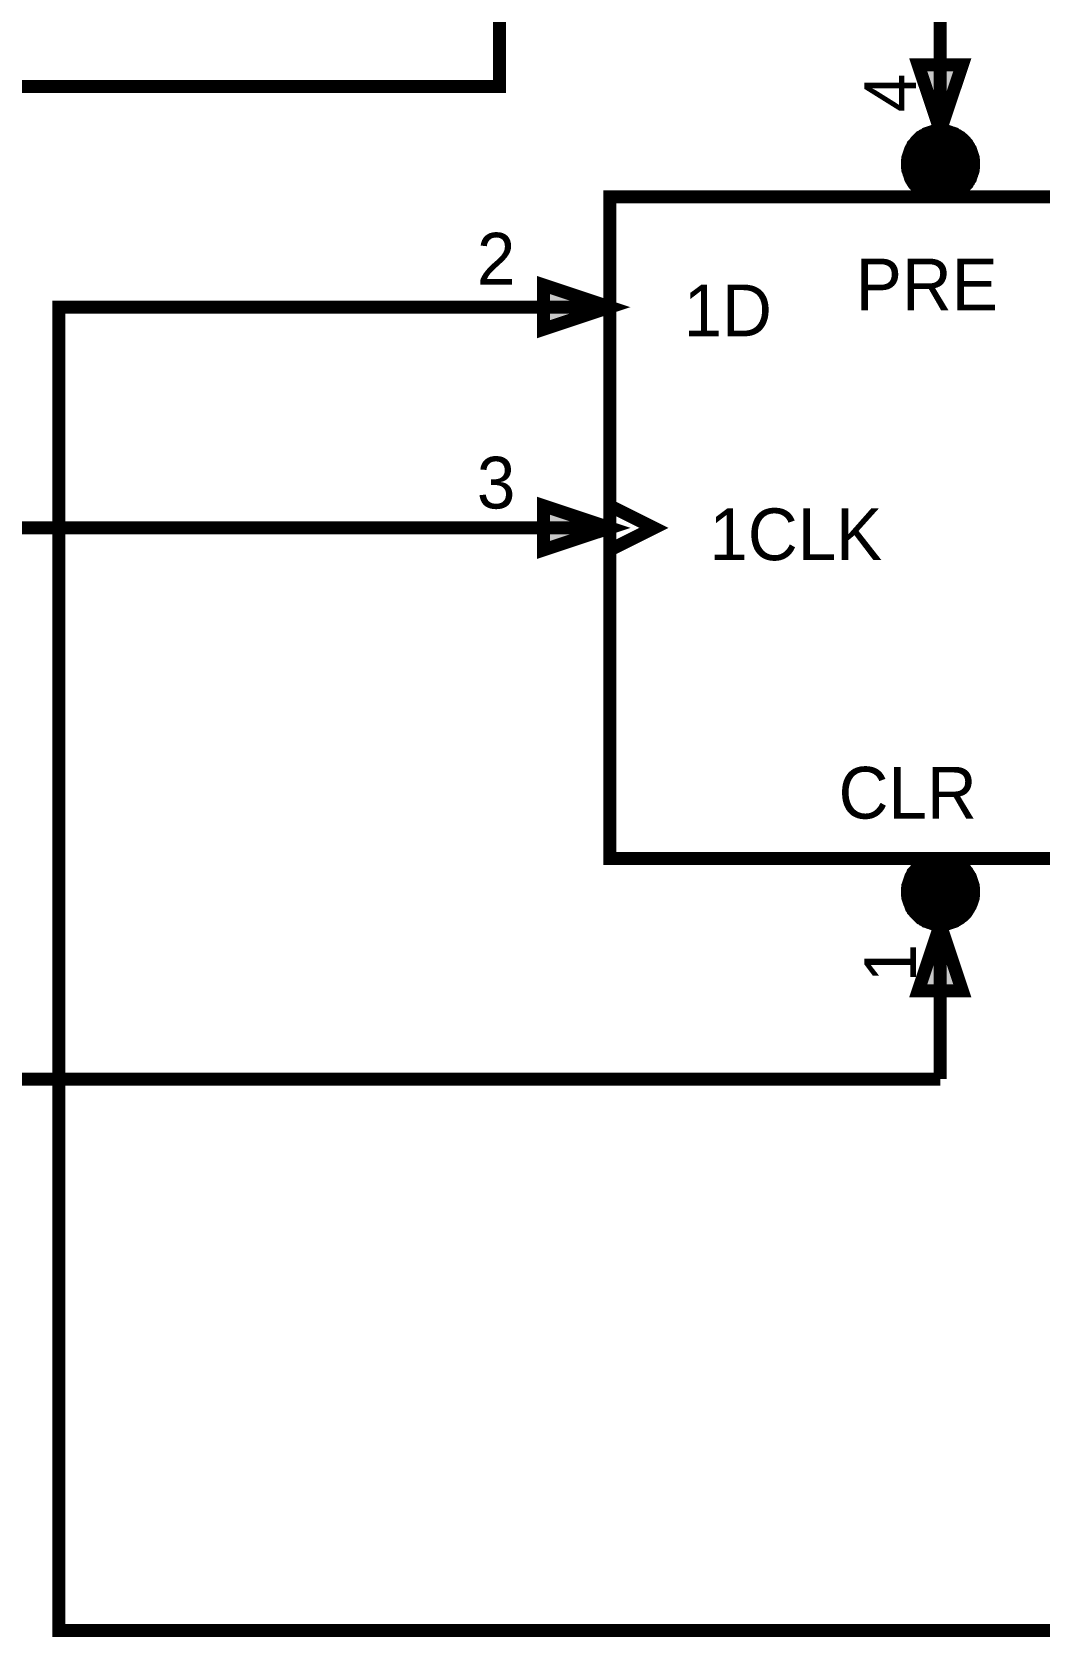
# Model space of a CAD drawing. Header units: inches. Extents: x 0 to 569, y 0 to 432.
# Drawn here: x 184.81 to 208.04, y 78.58 to 115.55 of the extents above; entities that cross this region are included whole.
import ezdxf

# ---------------------------------------------------------------- set-up
doc = ezdxf.new("R2010")
doc.units = ezdxf.units.IN
doc.layers.add('Sheet', color=255, linetype='Continuous')

msp = doc.modelspace()

# ---------------------------------------------------------------- linework, layer by layer
at = {"layer": 'Sheet'}
for points in [[(193.042, 104.13, 0.3, 0.3, 0), (167.642, 104.13, 0.3, 0.3, 0), (167.642, 114.3, 0.3, 0.3, 0), (195.585, 114.3, 0.3, 0.3, 0), (195.585, 132.073, 0.3, 0.3, 0)], [(154.942, 119.373, 0.3, 0.3, 0), (154.942, 91.43, 0.3, 0.3, 0), (167.642, 91.43, 0.3, 0.3, 0), (205.742, 91.43, 0.3, 0.3, 0)], [(205.742, 111.758, 0.3, 0.3, 0), (205.742, 116.83, 0.3, 0.3, 0)], [(205.742, 113.283, 0.3, 0.3, 0), (205.705, 113.283, 0.3, 0.3, 0), (205.668, 113.283, 0.3, 0.3, 0), (205.631, 113.271, 0.3, 0.3, 0), (205.594, 113.271, 0.3, 0.3, 0), (205.556, 113.258, 0.3, 0.3, 0), (205.519, 113.246, 0.3, 0.3, 0), (205.482, 113.233, 0.3, 0.3, 0), (205.445, 113.221, 0.3, 0.3, 0), (205.408, 113.209, 0.3, 0.3, 0), (205.383, 113.184, 0.3, 0.3, 0), (205.346, 113.171, 0.3, 0.3, 0), (205.321, 113.147, 0.3, 0.3, 0), (205.284, 113.134, 0.3, 0.3, 0), (205.259, 113.109, 0.3, 0.3, 0), (205.234, 113.085, 0.3, 0.3, 0), (205.209, 113.06, 0.3, 0.3, 0), (205.184, 113.035, 0.3, 0.3, 0), (205.16, 112.998, 0.3, 0.3, 0), (205.135, 112.973, 0.3, 0.3, 0), (205.11, 112.948, 0.3, 0.3, 0), (205.098, 112.911, 0.3, 0.3, 0), (205.073, 112.874, 0.3, 0.3, 0), (205.06, 112.849, 0.3, 0.3, 0), (205.048, 112.812, 0.3, 0.3, 0), (205.036, 112.775, 0.3, 0.3, 0), (205.023, 112.737, 0.3, 0.3, 0), (205.011, 112.7, 0.3, 0.3, 0), (204.998, 112.663, 0.3, 0.3, 0), (204.998, 112.626, 0.3, 0.3, 0), (204.986, 112.588, 0.3, 0.3, 0), (204.986, 112.551, 0.3, 0.3, 0), (204.986, 112.514, 0.3, 0.3, 0)], [(204.986, 112.514, 0.0991, 0.0991, 0), (204.986, 112.551, 0.0991, 0.0991, 0), (204.986, 112.588, 0.0991, 0.0991, 0), (204.998, 112.626, 0.0991, 0.0991, 0), (204.998, 112.663, 0.0991, 0.0991, 0), (205.011, 112.7, 0.0991, 0.0991, 0), (205.023, 112.737, 0.0991, 0.0991, 0), (205.036, 112.775, 0.0991, 0.0991, 0), (205.048, 112.812, 0.0991, 0.0991, 0), (205.06, 112.849, 0.0991, 0.0991, 0), (205.073, 112.874, 0.0991, 0.0991, 0), (205.098, 112.911, 0.0991, 0.0991, 0), (205.11, 112.948, 0.0991, 0.0991, 0), (205.135, 112.973, 0.0991, 0.0991, 0), (205.16, 112.998, 0.0991, 0.0991, 0), (205.184, 113.035, 0.0991, 0.0991, 0), (205.209, 113.06, 0.0991, 0.0991, 0), (205.234, 113.085, 0.0991, 0.0991, 0), (205.259, 113.109, 0.0991, 0.0991, 0), (205.284, 113.134, 0.0991, 0.0991, 0), (205.321, 113.147, 0.0991, 0.0991, 0), (205.346, 113.171, 0.0991, 0.0991, 0), (205.383, 113.184, 0.0991, 0.0991, 0), (205.408, 113.209, 0.0991, 0.0991, 0), (205.445, 113.221, 0.0991, 0.0991, 0), (205.482, 113.233, 0.0991, 0.0991, 0), (205.519, 113.246, 0.0991, 0.0991, 0), (205.556, 113.258, 0.0991, 0.0991, 0), (205.594, 113.271, 0.0991, 0.0991, 0), (205.631, 113.271, 0.0991, 0.0991, 0), (205.668, 113.283, 0.0991, 0.0991, 0), (205.705, 113.283, 0.0991, 0.0991, 0), (205.742, 113.283, 0.0991, 0.0991, 0)], [(206.511, 112.514, 0.3, 0.3, 0), (206.511, 112.551, 0.3, 0.3, 0), (206.511, 112.588, 0.3, 0.3, 0), (206.499, 112.626, 0.3, 0.3, 0), (206.499, 112.663, 0.3, 0.3, 0), (206.487, 112.7, 0.3, 0.3, 0), (206.474, 112.737, 0.3, 0.3, 0), (206.462, 112.775, 0.3, 0.3, 0), (206.449, 112.812, 0.3, 0.3, 0), (206.437, 112.849, 0.3, 0.3, 0), (206.412, 112.874, 0.3, 0.3, 0), (206.4, 112.911, 0.3, 0.3, 0), (206.375, 112.948, 0.3, 0.3, 0), (206.363, 112.973, 0.3, 0.3, 0), (206.338, 112.998, 0.3, 0.3, 0), (206.313, 113.035, 0.3, 0.3, 0), (206.288, 113.06, 0.3, 0.3, 0), (206.263, 113.085, 0.3, 0.3, 0), (206.226, 113.109, 0.3, 0.3, 0), (206.201, 113.134, 0.3, 0.3, 0), (206.177, 113.147, 0.3, 0.3, 0), (206.139, 113.171, 0.3, 0.3, 0), (206.102, 113.184, 0.3, 0.3, 0), (206.077, 113.209, 0.3, 0.3, 0), (206.04, 113.221, 0.3, 0.3, 0), (206.003, 113.233, 0.3, 0.3, 0), (205.966, 113.246, 0.3, 0.3, 0), (205.929, 113.258, 0.3, 0.3, 0), (205.891, 113.271, 0.3, 0.3, 0), (205.854, 113.271, 0.3, 0.3, 0), (205.817, 113.283, 0.3, 0.3, 0), (205.78, 113.283, 0.3, 0.3, 0), (205.742, 113.283, 0.3, 0.3, 0)], [(205.742, 113.283, 0.0991, 0.0991, 0), (205.742, 113.283, 0.0991, 0.0991, 0)], [(205.742, 113.283, 0.0991, 0.0991, 0), (205.78, 113.283, 0.0991, 0.0991, 0), (205.817, 113.283, 0.0991, 0.0991, 0), (205.854, 113.271, 0.0991, 0.0991, 0), (205.891, 113.271, 0.0991, 0.0991, 0), (205.929, 113.258, 0.0991, 0.0991, 0), (205.966, 113.246, 0.0991, 0.0991, 0), (206.003, 113.233, 0.0991, 0.0991, 0), (206.04, 113.221, 0.0991, 0.0991, 0), (206.077, 113.209, 0.0991, 0.0991, 0), (206.102, 113.184, 0.0991, 0.0991, 0), (206.139, 113.171, 0.0991, 0.0991, 0), (206.177, 113.147, 0.0991, 0.0991, 0), (206.201, 113.134, 0.0991, 0.0991, 0), (206.226, 113.109, 0.0991, 0.0991, 0), (206.263, 113.085, 0.0991, 0.0991, 0), (206.288, 113.06, 0.0991, 0.0991, 0), (206.313, 113.035, 0.0991, 0.0991, 0), (206.338, 112.998, 0.0991, 0.0991, 0), (206.363, 112.973, 0.0991, 0.0991, 0), (206.375, 112.948, 0.0991, 0.0991, 0), (206.4, 112.911, 0.0991, 0.0991, 0), (206.412, 112.874, 0.0991, 0.0991, 0), (206.437, 112.849, 0.0991, 0.0991, 0), (206.449, 112.812, 0.0991, 0.0991, 0), (206.462, 112.775, 0.0991, 0.0991, 0), (206.474, 112.737, 0.0991, 0.0991, 0), (206.487, 112.7, 0.0991, 0.0991, 0), (206.499, 112.663, 0.0991, 0.0991, 0), (206.499, 112.626, 0.0991, 0.0991, 0), (206.511, 112.588, 0.0991, 0.0991, 0), (206.511, 112.551, 0.0991, 0.0991, 0), (206.511, 112.514, 0.0991, 0.0991, 0)], [(204.986, 112.514, 0.3, 0.3, 0), (204.986, 112.477, 0.3, 0.3, 0), (204.986, 112.44, 0.3, 0.3, 0), (204.998, 112.402, 0.3, 0.3, 0), (204.998, 112.365, 0.3, 0.3, 0), (205.011, 112.328, 0.3, 0.3, 0), (205.023, 112.291, 0.3, 0.3, 0), (205.036, 112.254, 0.3, 0.3, 0), (205.048, 112.216, 0.3, 0.3, 0), (205.06, 112.179, 0.3, 0.3, 0), (205.073, 112.154, 0.3, 0.3, 0), (205.098, 112.117, 0.3, 0.3, 0), (205.11, 112.092, 0.3, 0.3, 0), (205.135, 112.055, 0.3, 0.3, 0), (205.16, 112.03, 0.3, 0.3, 0), (205.184, 112.006, 0.3, 0.3, 0), (205.209, 111.981, 0.3, 0.3, 0), (205.234, 111.956, 0.3, 0.3, 0), (205.259, 111.931, 0.3, 0.3, 0), (205.284, 111.906, 0.3, 0.3, 0), (205.321, 111.882, 0.3, 0.3, 0), (205.346, 111.869, 0.3, 0.3, 0), (205.383, 111.844, 0.3, 0.3, 0), (205.408, 111.832, 0.3, 0.3, 0), (205.445, 111.82, 0.3, 0.3, 0), (205.482, 111.807, 0.3, 0.3, 0), (205.519, 111.795, 0.3, 0.3, 0), (205.556, 111.782, 0.3, 0.3, 0), (205.594, 111.77, 0.3, 0.3, 0), (205.631, 111.77, 0.3, 0.3, 0), (205.668, 111.758, 0.3, 0.3, 0), (205.705, 111.758, 0.3, 0.3, 0), (205.742, 111.758, 0.3, 0.3, 0)], [(205.742, 111.758, 0.0991, 0.0991, 0), (205.705, 111.758, 0.0991, 0.0991, 0), (205.668, 111.758, 0.0991, 0.0991, 0), (205.631, 111.77, 0.0991, 0.0991, 0), (205.594, 111.77, 0.0991, 0.0991, 0), (205.556, 111.782, 0.0991, 0.0991, 0), (205.519, 111.795, 0.0991, 0.0991, 0), (205.482, 111.807, 0.0991, 0.0991, 0), (205.445, 111.82, 0.0991, 0.0991, 0), (205.408, 111.832, 0.0991, 0.0991, 0), (205.383, 111.844, 0.0991, 0.0991, 0), (205.346, 111.869, 0.0991, 0.0991, 0), (205.321, 111.882, 0.0991, 0.0991, 0), (205.284, 111.906, 0.0991, 0.0991, 0), (205.259, 111.931, 0.0991, 0.0991, 0), (205.234, 111.956, 0.0991, 0.0991, 0), (205.209, 111.981, 0.0991, 0.0991, 0), (205.184, 112.006, 0.0991, 0.0991, 0), (205.16, 112.03, 0.0991, 0.0991, 0), (205.135, 112.055, 0.0991, 0.0991, 0), (205.11, 112.092, 0.0991, 0.0991, 0), (205.098, 112.117, 0.0991, 0.0991, 0), (205.073, 112.154, 0.0991, 0.0991, 0), (205.06, 112.179, 0.0991, 0.0991, 0), (205.048, 112.216, 0.0991, 0.0991, 0), (205.036, 112.254, 0.0991, 0.0991, 0), (205.023, 112.291, 0.0991, 0.0991, 0), (205.011, 112.328, 0.0991, 0.0991, 0), (204.998, 112.365, 0.0991, 0.0991, 0), (204.998, 112.402, 0.0991, 0.0991, 0), (204.986, 112.44, 0.0991, 0.0991, 0), (204.986, 112.477, 0.0991, 0.0991, 0), (204.986, 112.514, 0.0991, 0.0991, 0)], [(204.986, 112.514, 0.0991, 0.0991, 0), (204.986, 112.514, 0.0991, 0.0991, 0)], [(205.742, 111.758, 0.3, 0.3, 0), (205.78, 111.758, 0.3, 0.3, 0), (205.817, 111.758, 0.3, 0.3, 0), (205.854, 111.77, 0.3, 0.3, 0), (205.891, 111.77, 0.3, 0.3, 0), (205.929, 111.782, 0.3, 0.3, 0), (205.966, 111.795, 0.3, 0.3, 0), (206.003, 111.807, 0.3, 0.3, 0), (206.04, 111.82, 0.3, 0.3, 0), (206.077, 111.832, 0.3, 0.3, 0), (206.102, 111.844, 0.3, 0.3, 0), (206.139, 111.869, 0.3, 0.3, 0), (206.177, 111.882, 0.3, 0.3, 0), (206.201, 111.906, 0.3, 0.3, 0), (206.226, 111.931, 0.3, 0.3, 0), (206.263, 111.956, 0.3, 0.3, 0), (206.288, 111.981, 0.3, 0.3, 0), (206.313, 112.006, 0.3, 0.3, 0), (206.338, 112.03, 0.3, 0.3, 0), (206.363, 112.055, 0.3, 0.3, 0), (206.375, 112.092, 0.3, 0.3, 0), (206.4, 112.117, 0.3, 0.3, 0), (206.412, 112.154, 0.3, 0.3, 0), (206.437, 112.179, 0.3, 0.3, 0), (206.449, 112.216, 0.3, 0.3, 0), (206.462, 112.254, 0.3, 0.3, 0), (206.474, 112.291, 0.3, 0.3, 0), (206.487, 112.328, 0.3, 0.3, 0), (206.499, 112.365, 0.3, 0.3, 0), (206.499, 112.402, 0.3, 0.3, 0), (206.511, 112.44, 0.3, 0.3, 0), (206.511, 112.477, 0.3, 0.3, 0), (206.511, 112.514, 0.3, 0.3, 0)], [(206.511, 112.514, 0.0991, 0.0991, 0), (206.511, 112.477, 0.0991, 0.0991, 0), (206.511, 112.44, 0.0991, 0.0991, 0), (206.499, 112.402, 0.0991, 0.0991, 0), (206.499, 112.365, 0.0991, 0.0991, 0), (206.487, 112.328, 0.0991, 0.0991, 0), (206.474, 112.291, 0.0991, 0.0991, 0), (206.462, 112.254, 0.0991, 0.0991, 0), (206.449, 112.216, 0.0991, 0.0991, 0), (206.437, 112.179, 0.0991, 0.0991, 0), (206.412, 112.154, 0.0991, 0.0991, 0), (206.4, 112.117, 0.0991, 0.0991, 0), (206.375, 112.092, 0.0991, 0.0991, 0), (206.363, 112.055, 0.0991, 0.0991, 0), (206.338, 112.03, 0.0991, 0.0991, 0), (206.313, 112.006, 0.0991, 0.0991, 0), (206.288, 111.981, 0.0991, 0.0991, 0), (206.263, 111.956, 0.0991, 0.0991, 0), (206.226, 111.931, 0.0991, 0.0991, 0), (206.201, 111.906, 0.0991, 0.0991, 0), (206.177, 111.882, 0.0991, 0.0991, 0), (206.139, 111.869, 0.0991, 0.0991, 0), (206.102, 111.844, 0.0991, 0.0991, 0), (206.077, 111.832, 0.0991, 0.0991, 0), (206.04, 111.82, 0.0991, 0.0991, 0), (206.003, 111.807, 0.0991, 0.0991, 0), (205.966, 111.795, 0.0991, 0.0991, 0), (205.929, 111.782, 0.0991, 0.0991, 0), (205.891, 111.77, 0.0991, 0.0991, 0), (205.854, 111.77, 0.0991, 0.0991, 0), (205.817, 111.758, 0.0991, 0.0991, 0), (205.78, 111.758, 0.0991, 0.0991, 0), (205.742, 111.758, 0.0991, 0.0991, 0)], [(206.511, 112.514, 0.0991, 0.0991, 0), (206.511, 112.514, 0.0991, 0.0991, 0), (206.511, 112.514, 0.0991, 0.0991, 0), (206.511, 112.514, 0.0991, 0.0991, 0), (206.511, 112.514, 0.0991, 0.0991, 0), (206.511, 112.514, 0.0991, 0.0991, 0), (206.511, 112.514, 0.0991, 0.0991, 0), (206.511, 112.514, 0.0991, 0.0991, 0), (206.511, 112.514, 0.0991, 0.0991, 0), (206.511, 112.514, 0.0991, 0.0991, 0), (206.511, 112.514, 0.0991, 0.0991, 0), (206.511, 112.514, 0.0991, 0.0991, 0), (206.511, 112.514, 0.0991, 0.0991, 0), (206.511, 112.514, 0.0991, 0.0991, 0), (206.511, 112.514, 0.0991, 0.0991, 0), (206.511, 112.514, 0.0991, 0.0991, 0), (206.511, 112.514, 0.0991, 0.0991, 0), (206.511, 112.514, 0.0991, 0.0991, 0), (206.511, 112.514, 0.0991, 0.0991, 0), (206.511, 112.514, 0.0991, 0.0991, 0), (206.511, 112.514, 0.0991, 0.0991, 0), (206.511, 112.514, 0.0991, 0.0991, 0), (206.511, 112.514, 0.0991, 0.0991, 0), (206.511, 112.514, 0.0991, 0.0991, 0), (206.511, 112.514, 0.0991, 0.0991, 0), (206.511, 112.514, 0.0991, 0.0991, 0), (206.511, 112.514, 0.0991, 0.0991, 0), (206.511, 112.514, 0.0991, 0.0991, 0), (206.511, 112.514, 0.0991, 0.0991, 0), (206.511, 112.514, 0.0991, 0.0991, 0), (206.511, 112.514, 0.0991, 0.0991, 0), (206.511, 112.514, 0.0991, 0.0991, 0), (206.511, 112.514, 0.0991, 0.0991, 0)], [(206.511, 112.514, 0.0991, 0.0991, 0), (206.511, 112.514, 0.0991, 0.0991, 0)], [(193.042, 109.215, 0.3, 0.3, 0), (185.427, 109.215, 0.3, 0.3, 0), (185.427, 78.73, 0.3, 0.3, 0), (218.442, 78.73, 0.3, 0.3, 0), (218.442, 99.058, 0.3, 0.3, 0)], [(198.127, 109.215, 0.3, 0.3, 0), (193.042, 109.215, 0.3, 0.3, 0)], [(198.127, 104.639, 0.3, 0.3, 0), (199.144, 104.13, 0.3, 0.3, 0), (198.127, 103.622, 0.3, 0.3, 0)], [(198.127, 104.13, 0.3, 0.3, 0), (193.042, 104.13, 0.3, 0.3, 0)], [(205.742, 96.515, 0.3, 0.3, 0), (205.705, 96.515, 0.3, 0.3, 0), (205.668, 96.515, 0.3, 0.3, 0), (205.631, 96.503, 0.3, 0.3, 0), (205.594, 96.503, 0.3, 0.3, 0), (205.556, 96.49, 0.3, 0.3, 0), (205.519, 96.478, 0.3, 0.3, 0), (205.482, 96.465, 0.3, 0.3, 0), (205.445, 96.453, 0.3, 0.3, 0), (205.408, 96.441, 0.3, 0.3, 0), (205.383, 96.416, 0.3, 0.3, 0), (205.346, 96.403, 0.3, 0.3, 0), (205.321, 96.379, 0.3, 0.3, 0), (205.284, 96.366, 0.3, 0.3, 0), (205.259, 96.341, 0.3, 0.3, 0), (205.234, 96.317, 0.3, 0.3, 0), (205.209, 96.292, 0.3, 0.3, 0), (205.184, 96.267, 0.3, 0.3, 0), (205.16, 96.23, 0.3, 0.3, 0), (205.135, 96.205, 0.3, 0.3, 0), (205.11, 96.18, 0.3, 0.3, 0), (205.098, 96.143, 0.3, 0.3, 0), (205.073, 96.106, 0.3, 0.3, 0), (205.06, 96.081, 0.3, 0.3, 0), (205.048, 96.044, 0.3, 0.3, 0), (205.036, 96.007, 0.3, 0.3, 0), (205.023, 95.969, 0.3, 0.3, 0), (205.011, 95.932, 0.3, 0.3, 0), (204.998, 95.895, 0.3, 0.3, 0), (204.998, 95.858, 0.3, 0.3, 0), (204.986, 95.821, 0.3, 0.3, 0), (204.986, 95.783, 0.3, 0.3, 0), (204.986, 95.746, 0.3, 0.3, 0)], [(204.986, 95.746, 0.0991, 0.0991, 0), (204.986, 95.783, 0.0991, 0.0991, 0), (204.986, 95.821, 0.0991, 0.0991, 0), (204.998, 95.858, 0.0991, 0.0991, 0), (204.998, 95.895, 0.0991, 0.0991, 0), (205.011, 95.932, 0.0991, 0.0991, 0), (205.023, 95.969, 0.0991, 0.0991, 0), (205.036, 96.007, 0.0991, 0.0991, 0), (205.048, 96.044, 0.0991, 0.0991, 0), (205.06, 96.081, 0.0991, 0.0991, 0), (205.073, 96.106, 0.0991, 0.0991, 0), (205.098, 96.143, 0.0991, 0.0991, 0), (205.11, 96.18, 0.0991, 0.0991, 0), (205.135, 96.205, 0.0991, 0.0991, 0), (205.16, 96.23, 0.0991, 0.0991, 0), (205.184, 96.267, 0.0991, 0.0991, 0), (205.209, 96.292, 0.0991, 0.0991, 0), (205.234, 96.317, 0.0991, 0.0991, 0), (205.259, 96.341, 0.0991, 0.0991, 0), (205.284, 96.366, 0.0991, 0.0991, 0), (205.321, 96.379, 0.0991, 0.0991, 0), (205.346, 96.403, 0.0991, 0.0991, 0), (205.383, 96.416, 0.0991, 0.0991, 0), (205.408, 96.441, 0.0991, 0.0991, 0), (205.445, 96.453, 0.0991, 0.0991, 0), (205.482, 96.465, 0.0991, 0.0991, 0), (205.519, 96.478, 0.0991, 0.0991, 0), (205.556, 96.49, 0.0991, 0.0991, 0), (205.594, 96.503, 0.0991, 0.0991, 0), (205.631, 96.503, 0.0991, 0.0991, 0), (205.668, 96.515, 0.0991, 0.0991, 0), (205.705, 96.515, 0.0991, 0.0991, 0), (205.742, 96.515, 0.0991, 0.0991, 0)], [(205.742, 96.515, 0.3, 0.3, 0), (205.742, 91.43, 0.3, 0.3, 0)], [(206.511, 95.746, 0.3, 0.3, 0), (206.511, 95.783, 0.3, 0.3, 0), (206.511, 95.821, 0.3, 0.3, 0), (206.499, 95.858, 0.3, 0.3, 0), (206.499, 95.895, 0.3, 0.3, 0), (206.487, 95.932, 0.3, 0.3, 0), (206.474, 95.969, 0.3, 0.3, 0), (206.462, 96.007, 0.3, 0.3, 0), (206.449, 96.044, 0.3, 0.3, 0), (206.437, 96.081, 0.3, 0.3, 0), (206.412, 96.106, 0.3, 0.3, 0), (206.4, 96.143, 0.3, 0.3, 0), (206.375, 96.18, 0.3, 0.3, 0), (206.363, 96.205, 0.3, 0.3, 0), (206.338, 96.23, 0.3, 0.3, 0), (206.313, 96.267, 0.3, 0.3, 0), (206.288, 96.292, 0.3, 0.3, 0), (206.263, 96.317, 0.3, 0.3, 0), (206.226, 96.341, 0.3, 0.3, 0), (206.201, 96.366, 0.3, 0.3, 0), (206.177, 96.379, 0.3, 0.3, 0), (206.139, 96.403, 0.3, 0.3, 0), (206.102, 96.416, 0.3, 0.3, 0), (206.077, 96.441, 0.3, 0.3, 0), (206.04, 96.453, 0.3, 0.3, 0), (206.003, 96.465, 0.3, 0.3, 0), (205.966, 96.478, 0.3, 0.3, 0), (205.929, 96.49, 0.3, 0.3, 0), (205.891, 96.503, 0.3, 0.3, 0), (205.854, 96.503, 0.3, 0.3, 0), (205.817, 96.515, 0.3, 0.3, 0), (205.78, 96.515, 0.3, 0.3, 0), (205.742, 96.515, 0.3, 0.3, 0)], [(205.742, 96.515, 0.0991, 0.0991, 0), (205.742, 96.515, 0.0991, 0.0991, 0)], [(205.742, 96.515, 0.0991, 0.0991, 0), (205.78, 96.515, 0.0991, 0.0991, 0), (205.817, 96.515, 0.0991, 0.0991, 0), (205.854, 96.503, 0.0991, 0.0991, 0), (205.891, 96.503, 0.0991, 0.0991, 0), (205.929, 96.49, 0.0991, 0.0991, 0), (205.966, 96.478, 0.0991, 0.0991, 0), (206.003, 96.465, 0.0991, 0.0991, 0), (206.04, 96.453, 0.0991, 0.0991, 0), (206.077, 96.441, 0.0991, 0.0991, 0), (206.102, 96.416, 0.0991, 0.0991, 0), (206.139, 96.403, 0.0991, 0.0991, 0), (206.177, 96.379, 0.0991, 0.0991, 0), (206.201, 96.366, 0.0991, 0.0991, 0), (206.226, 96.341, 0.0991, 0.0991, 0), (206.263, 96.317, 0.0991, 0.0991, 0), (206.288, 96.292, 0.0991, 0.0991, 0), (206.313, 96.267, 0.0991, 0.0991, 0), (206.338, 96.23, 0.0991, 0.0991, 0), (206.363, 96.205, 0.0991, 0.0991, 0), (206.375, 96.18, 0.0991, 0.0991, 0), (206.4, 96.143, 0.0991, 0.0991, 0), (206.412, 96.106, 0.0991, 0.0991, 0), (206.437, 96.081, 0.0991, 0.0991, 0), (206.449, 96.044, 0.0991, 0.0991, 0), (206.462, 96.007, 0.0991, 0.0991, 0), (206.474, 95.969, 0.0991, 0.0991, 0), (206.487, 95.932, 0.0991, 0.0991, 0), (206.499, 95.895, 0.0991, 0.0991, 0), (206.499, 95.858, 0.0991, 0.0991, 0), (206.511, 95.821, 0.0991, 0.0991, 0), (206.511, 95.783, 0.0991, 0.0991, 0), (206.511, 95.746, 0.0991, 0.0991, 0)], [(204.986, 95.746, 0.3, 0.3, 0), (204.986, 95.709, 0.3, 0.3, 0), (204.986, 95.672, 0.3, 0.3, 0), (204.998, 95.634, 0.3, 0.3, 0), (204.998, 95.597, 0.3, 0.3, 0), (205.011, 95.56, 0.3, 0.3, 0), (205.023, 95.523, 0.3, 0.3, 0), (205.036, 95.486, 0.3, 0.3, 0), (205.048, 95.461, 0.3, 0.3, 0), (205.06, 95.424, 0.3, 0.3, 0), (205.073, 95.386, 0.3, 0.3, 0), (205.098, 95.362, 0.3, 0.3, 0), (205.11, 95.324, 0.3, 0.3, 0), (205.135, 95.3, 0.3, 0.3, 0), (205.16, 95.262, 0.3, 0.3, 0), (205.184, 95.238, 0.3, 0.3, 0), (205.209, 95.213, 0.3, 0.3, 0), (205.234, 95.188, 0.3, 0.3, 0), (205.259, 95.163, 0.3, 0.3, 0), (205.284, 95.138, 0.3, 0.3, 0), (205.321, 95.126, 0.3, 0.3, 0), (205.346, 95.101, 0.3, 0.3, 0), (205.383, 95.089, 0.3, 0.3, 0), (205.408, 95.064, 0.3, 0.3, 0), (205.445, 95.052, 0.3, 0.3, 0), (205.482, 95.039, 0.3, 0.3, 0), (205.519, 95.027, 0.3, 0.3, 0), (205.556, 95.014, 0.3, 0.3, 0), (205.594, 95.002, 0.3, 0.3, 0), (205.631, 95.002, 0.3, 0.3, 0), (205.668, 94.99, 0.3, 0.3, 0), (205.705, 94.99, 0.3, 0.3, 0), (205.742, 94.99, 0.3, 0.3, 0)], [(205.742, 94.99, 0.0991, 0.0991, 0), (205.705, 94.99, 0.0991, 0.0991, 0), (205.668, 94.99, 0.0991, 0.0991, 0), (205.631, 95.002, 0.0991, 0.0991, 0), (205.594, 95.002, 0.0991, 0.0991, 0), (205.556, 95.014, 0.0991, 0.0991, 0), (205.519, 95.027, 0.0991, 0.0991, 0), (205.482, 95.039, 0.0991, 0.0991, 0), (205.445, 95.052, 0.0991, 0.0991, 0), (205.408, 95.064, 0.0991, 0.0991, 0), (205.383, 95.089, 0.0991, 0.0991, 0), (205.346, 95.101, 0.0991, 0.0991, 0), (205.321, 95.126, 0.0991, 0.0991, 0), (205.284, 95.138, 0.0991, 0.0991, 0), (205.259, 95.163, 0.0991, 0.0991, 0), (205.234, 95.188, 0.0991, 0.0991, 0), (205.209, 95.213, 0.0991, 0.0991, 0), (205.184, 95.238, 0.0991, 0.0991, 0), (205.16, 95.262, 0.0991, 0.0991, 0), (205.135, 95.3, 0.0991, 0.0991, 0), (205.11, 95.324, 0.0991, 0.0991, 0), (205.098, 95.362, 0.0991, 0.0991, 0), (205.073, 95.386, 0.0991, 0.0991, 0), (205.06, 95.424, 0.0991, 0.0991, 0), (205.048, 95.461, 0.0991, 0.0991, 0), (205.036, 95.486, 0.0991, 0.0991, 0), (205.023, 95.523, 0.0991, 0.0991, 0), (205.011, 95.56, 0.0991, 0.0991, 0), (204.998, 95.597, 0.0991, 0.0991, 0), (204.998, 95.634, 0.0991, 0.0991, 0), (204.986, 95.672, 0.0991, 0.0991, 0), (204.986, 95.709, 0.0991, 0.0991, 0), (204.986, 95.746, 0.0991, 0.0991, 0)], [(204.986, 95.746, 0.0991, 0.0991, 0), (204.986, 95.746, 0.0991, 0.0991, 0)], [(205.742, 94.99, 0.3, 0.3, 0), (205.78, 94.99, 0.3, 0.3, 0), (205.817, 94.99, 0.3, 0.3, 0), (205.854, 95.002, 0.3, 0.3, 0), (205.891, 95.002, 0.3, 0.3, 0), (205.929, 95.014, 0.3, 0.3, 0), (205.966, 95.027, 0.3, 0.3, 0), (206.003, 95.039, 0.3, 0.3, 0), (206.04, 95.052, 0.3, 0.3, 0), (206.077, 95.064, 0.3, 0.3, 0), (206.102, 95.089, 0.3, 0.3, 0), (206.139, 95.101, 0.3, 0.3, 0), (206.177, 95.126, 0.3, 0.3, 0), (206.201, 95.138, 0.3, 0.3, 0), (206.226, 95.163, 0.3, 0.3, 0), (206.263, 95.188, 0.3, 0.3, 0), (206.288, 95.213, 0.3, 0.3, 0), (206.313, 95.238, 0.3, 0.3, 0), (206.338, 95.262, 0.3, 0.3, 0), (206.363, 95.3, 0.3, 0.3, 0), (206.375, 95.324, 0.3, 0.3, 0), (206.4, 95.362, 0.3, 0.3, 0), (206.412, 95.386, 0.3, 0.3, 0), (206.437, 95.424, 0.3, 0.3, 0), (206.449, 95.461, 0.3, 0.3, 0), (206.462, 95.486, 0.3, 0.3, 0), (206.474, 95.523, 0.3, 0.3, 0), (206.487, 95.56, 0.3, 0.3, 0), (206.499, 95.597, 0.3, 0.3, 0), (206.499, 95.634, 0.3, 0.3, 0), (206.511, 95.672, 0.3, 0.3, 0), (206.511, 95.709, 0.3, 0.3, 0), (206.511, 95.746, 0.3, 0.3, 0)], [(206.511, 95.746, 0.0991, 0.0991, 0), (206.511, 95.709, 0.0991, 0.0991, 0), (206.511, 95.672, 0.0991, 0.0991, 0), (206.499, 95.634, 0.0991, 0.0991, 0), (206.499, 95.597, 0.0991, 0.0991, 0), (206.487, 95.56, 0.0991, 0.0991, 0), (206.474, 95.523, 0.0991, 0.0991, 0), (206.462, 95.486, 0.0991, 0.0991, 0), (206.449, 95.461, 0.0991, 0.0991, 0), (206.437, 95.424, 0.0991, 0.0991, 0), (206.412, 95.386, 0.0991, 0.0991, 0), (206.4, 95.362, 0.0991, 0.0991, 0), (206.375, 95.324, 0.0991, 0.0991, 0), (206.363, 95.3, 0.0991, 0.0991, 0), (206.338, 95.262, 0.0991, 0.0991, 0), (206.313, 95.238, 0.0991, 0.0991, 0), (206.288, 95.213, 0.0991, 0.0991, 0), (206.263, 95.188, 0.0991, 0.0991, 0), (206.226, 95.163, 0.0991, 0.0991, 0), (206.201, 95.138, 0.0991, 0.0991, 0), (206.177, 95.126, 0.0991, 0.0991, 0), (206.139, 95.101, 0.0991, 0.0991, 0), (206.102, 95.089, 0.0991, 0.0991, 0), (206.077, 95.064, 0.0991, 0.0991, 0), (206.04, 95.052, 0.0991, 0.0991, 0), (206.003, 95.039, 0.0991, 0.0991, 0), (205.966, 95.027, 0.0991, 0.0991, 0), (205.929, 95.014, 0.0991, 0.0991, 0), (205.891, 95.002, 0.0991, 0.0991, 0), (205.854, 95.002, 0.0991, 0.0991, 0), (205.817, 94.99, 0.0991, 0.0991, 0), (205.78, 94.99, 0.0991, 0.0991, 0), (205.742, 94.99, 0.0991, 0.0991, 0)], [(206.511, 95.746, 0.0991, 0.0991, 0), (206.511, 95.746, 0.0991, 0.0991, 0), (206.511, 95.746, 0.0991, 0.0991, 0), (206.511, 95.746, 0.0991, 0.0991, 0), (206.511, 95.746, 0.0991, 0.0991, 0), (206.511, 95.746, 0.0991, 0.0991, 0), (206.511, 95.746, 0.0991, 0.0991, 0), (206.511, 95.746, 0.0991, 0.0991, 0), (206.511, 95.746, 0.0991, 0.0991, 0), (206.511, 95.746, 0.0991, 0.0991, 0), (206.511, 95.746, 0.0991, 0.0991, 0), (206.511, 95.746, 0.0991, 0.0991, 0), (206.511, 95.746, 0.0991, 0.0991, 0), (206.511, 95.746, 0.0991, 0.0991, 0), (206.511, 95.746, 0.0991, 0.0991, 0), (206.511, 95.746, 0.0991, 0.0991, 0), (206.511, 95.746, 0.0991, 0.0991, 0), (206.511, 95.746, 0.0991, 0.0991, 0), (206.511, 95.746, 0.0991, 0.0991, 0), (206.511, 95.746, 0.0991, 0.0991, 0), (206.511, 95.746, 0.0991, 0.0991, 0), (206.511, 95.746, 0.0991, 0.0991, 0), (206.511, 95.746, 0.0991, 0.0991, 0), (206.511, 95.746, 0.0991, 0.0991, 0), (206.511, 95.746, 0.0991, 0.0991, 0), (206.511, 95.746, 0.0991, 0.0991, 0), (206.511, 95.746, 0.0991, 0.0991, 0), (206.511, 95.746, 0.0991, 0.0991, 0), (206.511, 95.746, 0.0991, 0.0991, 0), (206.511, 95.746, 0.0991, 0.0991, 0), (206.511, 95.746, 0.0991, 0.0991, 0), (206.511, 95.746, 0.0991, 0.0991, 0), (206.511, 95.746, 0.0991, 0.0991, 0)], [(206.511, 95.746, 0.0991, 0.0991, 0), (206.511, 95.746, 0.0991, 0.0991, 0)]]:
    msp.add_lwpolyline(points, format="xyseb", dxfattribs=at)
for points in [[(205.234, 114.796, 0.3, 0.3, 0), (205.742, 113.283, 0.3, 0.3, 0), (206.251, 114.796, 0.3, 0.3, 0), (205.234, 114.796, 0.3, 0.3, 0)], [(205.234, 114.796, 0.0991, 0.0991, 0), (205.742, 113.283, 0.0991, 0.0991, 0), (206.251, 114.796, 0.0991, 0.0991, 0), (205.234, 114.796, 0.0991, 0.0991, 0)], [(205.359, 112.522, 0.762, 0.762, 1), (206.121, 112.522, 0.762, 0.762, 1)], [(198.127, 111.758, 0.3, 0.3, 0), (213.37, 111.758, 0.3, 0.3, 0), (213.37, 96.515, 0.3, 0.3, 0), (198.127, 96.515, 0.3, 0.3, 0), (198.127, 111.758, 0.3, 0.3, 0)], [(198.127, 111.758, 0.0991, 0.0991, 0), (198.127, 96.515, 0.0991, 0.0991, 0), (213.37, 96.515, 0.0991, 0.0991, 0), (213.37, 111.758, 0.0991, 0.0991, 0), (198.127, 111.758, 0.0991, 0.0991, 0), (198.127, 111.758, 0.0991, 0.0991, 0)], [(196.602, 109.724, 0.3, 0.3, 0), (198.127, 109.215, 0.3, 0.3, 0), (196.602, 108.707, 0.3, 0.3, 0), (196.602, 109.724, 0.3, 0.3, 0)], [(196.602, 109.724, 0.0991, 0.0991, 0), (198.127, 109.215, 0.0991, 0.0991, 0), (196.602, 108.707, 0.0991, 0.0991, 0), (196.602, 109.724, 0.0991, 0.0991, 0)], [(196.602, 104.639, 0.3, 0.3, 0), (198.127, 104.13, 0.3, 0.3, 0), (196.602, 103.622, 0.3, 0.3, 0), (196.602, 104.639, 0.3, 0.3, 0)], [(196.602, 104.639, 0.0991, 0.0991, 0), (198.127, 104.13, 0.0991, 0.0991, 0), (196.602, 103.622, 0.0991, 0.0991, 0), (196.602, 104.639, 0.0991, 0.0991, 0)], [(205.359, 95.758, 0.762, 0.762, 1), (206.121, 95.758, 0.762, 0.762, 1)], [(205.234, 93.464, 0.3, 0.3, 0), (205.742, 94.99, 0.3, 0.3, 0), (206.251, 93.464, 0.3, 0.3, 0), (205.234, 93.464, 0.3, 0.3, 0)], [(205.234, 93.464, 0.0991, 0.0991, 0), (205.742, 94.99, 0.0991, 0.0991, 0), (206.251, 93.464, 0.0991, 0.0991, 0), (205.234, 93.464, 0.0991, 0.0991, 0)]]:
    msp.add_lwpolyline(points, format="xyseb", close=True, dxfattribs=at)
for points in [[(205.163, 114.858), (205.74, 113.127), (206.317, 114.858)], [(196.546, 108.643), (198.277, 109.22), (196.546, 109.797)], [(196.546, 103.563), (198.277, 104.14), (196.546, 104.717)], [(206.317, 93.422), (205.74, 95.153), (205.163, 93.422)]]:
    msp.add_solid(points, dxfattribs=at)

# ---------------------------------------------------------------- texts
for s, p in [('4', (205.184, 113.705)), ('1', (205.184, 93.662))]:
    msp.add_text(s, height=1.191, rotation=90, dxfattribs=at).set_placement(p)
for s, height, p in [('2', 1.191, (195.064, 109.736)), ('PRE', 1.1906, (203.795, 109.141)), ('1D', 1.1906, (199.827, 108.545)), ('3', 1.191, (195.064, 104.577)), ('1CLK', 1.1906, (200.422, 103.386)), ('CLR', 1.1906, (203.398, 97.433))]:
    msp.add_text(s, height=height, dxfattribs=at).set_placement(p)

doc.saveas('drawing.dxf')
